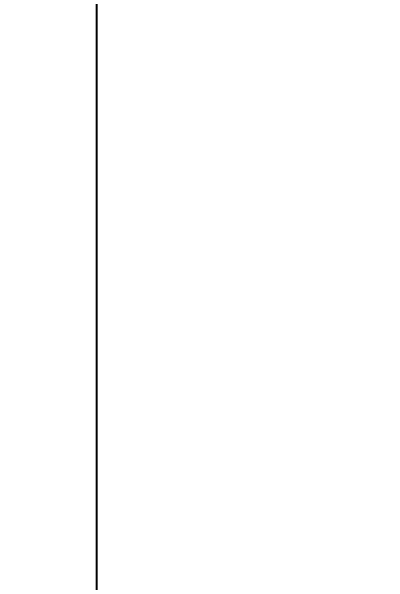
# Model space of a CAD drawing. Header units: millimetres. Extents: x -1070 to 42146, y 1440 to 12921.
# Drawn here: x 29998 to 30659, y 5828 to 6828 of the extents above; entities that cross this region are included whole.
import ezdxf

# ---------------------------------------------------------------- set-up
doc = ezdxf.new("R2010")
doc.units = ezdxf.units.MM
doc.styles.get("Standard").update_dxf_attribs({"font": 'arial.ttf'})
doc.dimstyles.new('ISO-25', dxfattribs={"dimtxt": 50, "dimasz": 2.5, "dimexe": 1.25, "dimexo": 0.625, "dimtad": 1, "dimtxsty": 'Standard', "dimcen": 2.5, "dimadec": 0, "dimazin": 0, "dimtfac": 1, "dimtmove": 0, "dimatfit": 3, "dimfxl": 1, "dimarcsym": 0})

# ---------------------------------------------------------------- blocks, each defined once
blk = doc.blocks.new('*D385')
at = {"color": 0, "lineweight": -2, "transparency": 16777216}
for p, q in [((30675.3, 10828.3), (30146.3, 10828.3)), ((30147.5, 10825.8), (30147.5, 4830.8)), ((30675.3, 4828.3), (30146.3, 4828.3))]:
    blk.add_line(p, q, dxfattribs=at)
at = {"color": 0, "transparency": 16777216}
for points in [[(30147.1, 10825.8), (30148, 10825.8), (30147.5, 10828.3)], [(30147.1, 4830.8), (30148, 4830.8), (30147.5, 4828.3)]]:
    blk.add_solid(points, dxfattribs=at)
at = {"layer": 'Defpoints', "color": 0, "transparency": 16777216}
for p in [(30676, 10828.3), (30147.5, 4828.3), (30676, 4828.3)]:
    blk.add_point(p, dxfattribs=at)
at = {"color": 0, "lineweight": -3, "transparency": 16777216, "insert": (30114.5, 7828.3), "char_height": 50, "attachment_point": 5, "rotation": 90}
blk.add_mtext('6000,05 [19\'-8 1/4"]', dxfattribs=at)

msp = doc.modelspace()

# ---------------------------------------------------------------- dimensions: what is measured, and where the dimension line sits
at = {"lineweight": -3}
dim = msp.add_linear_dim(base=(30147.54, 4828.298), p1=(30675.963, 10828.348), p2=(30675.963, 4828.298), angle=90, dimstyle='ISO-25', dxfattribs=at)
dim.commit()
dim.dimension.update_dxf_attribs({"geometry": '*D385', "text_midpoint": (30114.548, 7828.323)})

doc.saveas('drawing.dxf')
